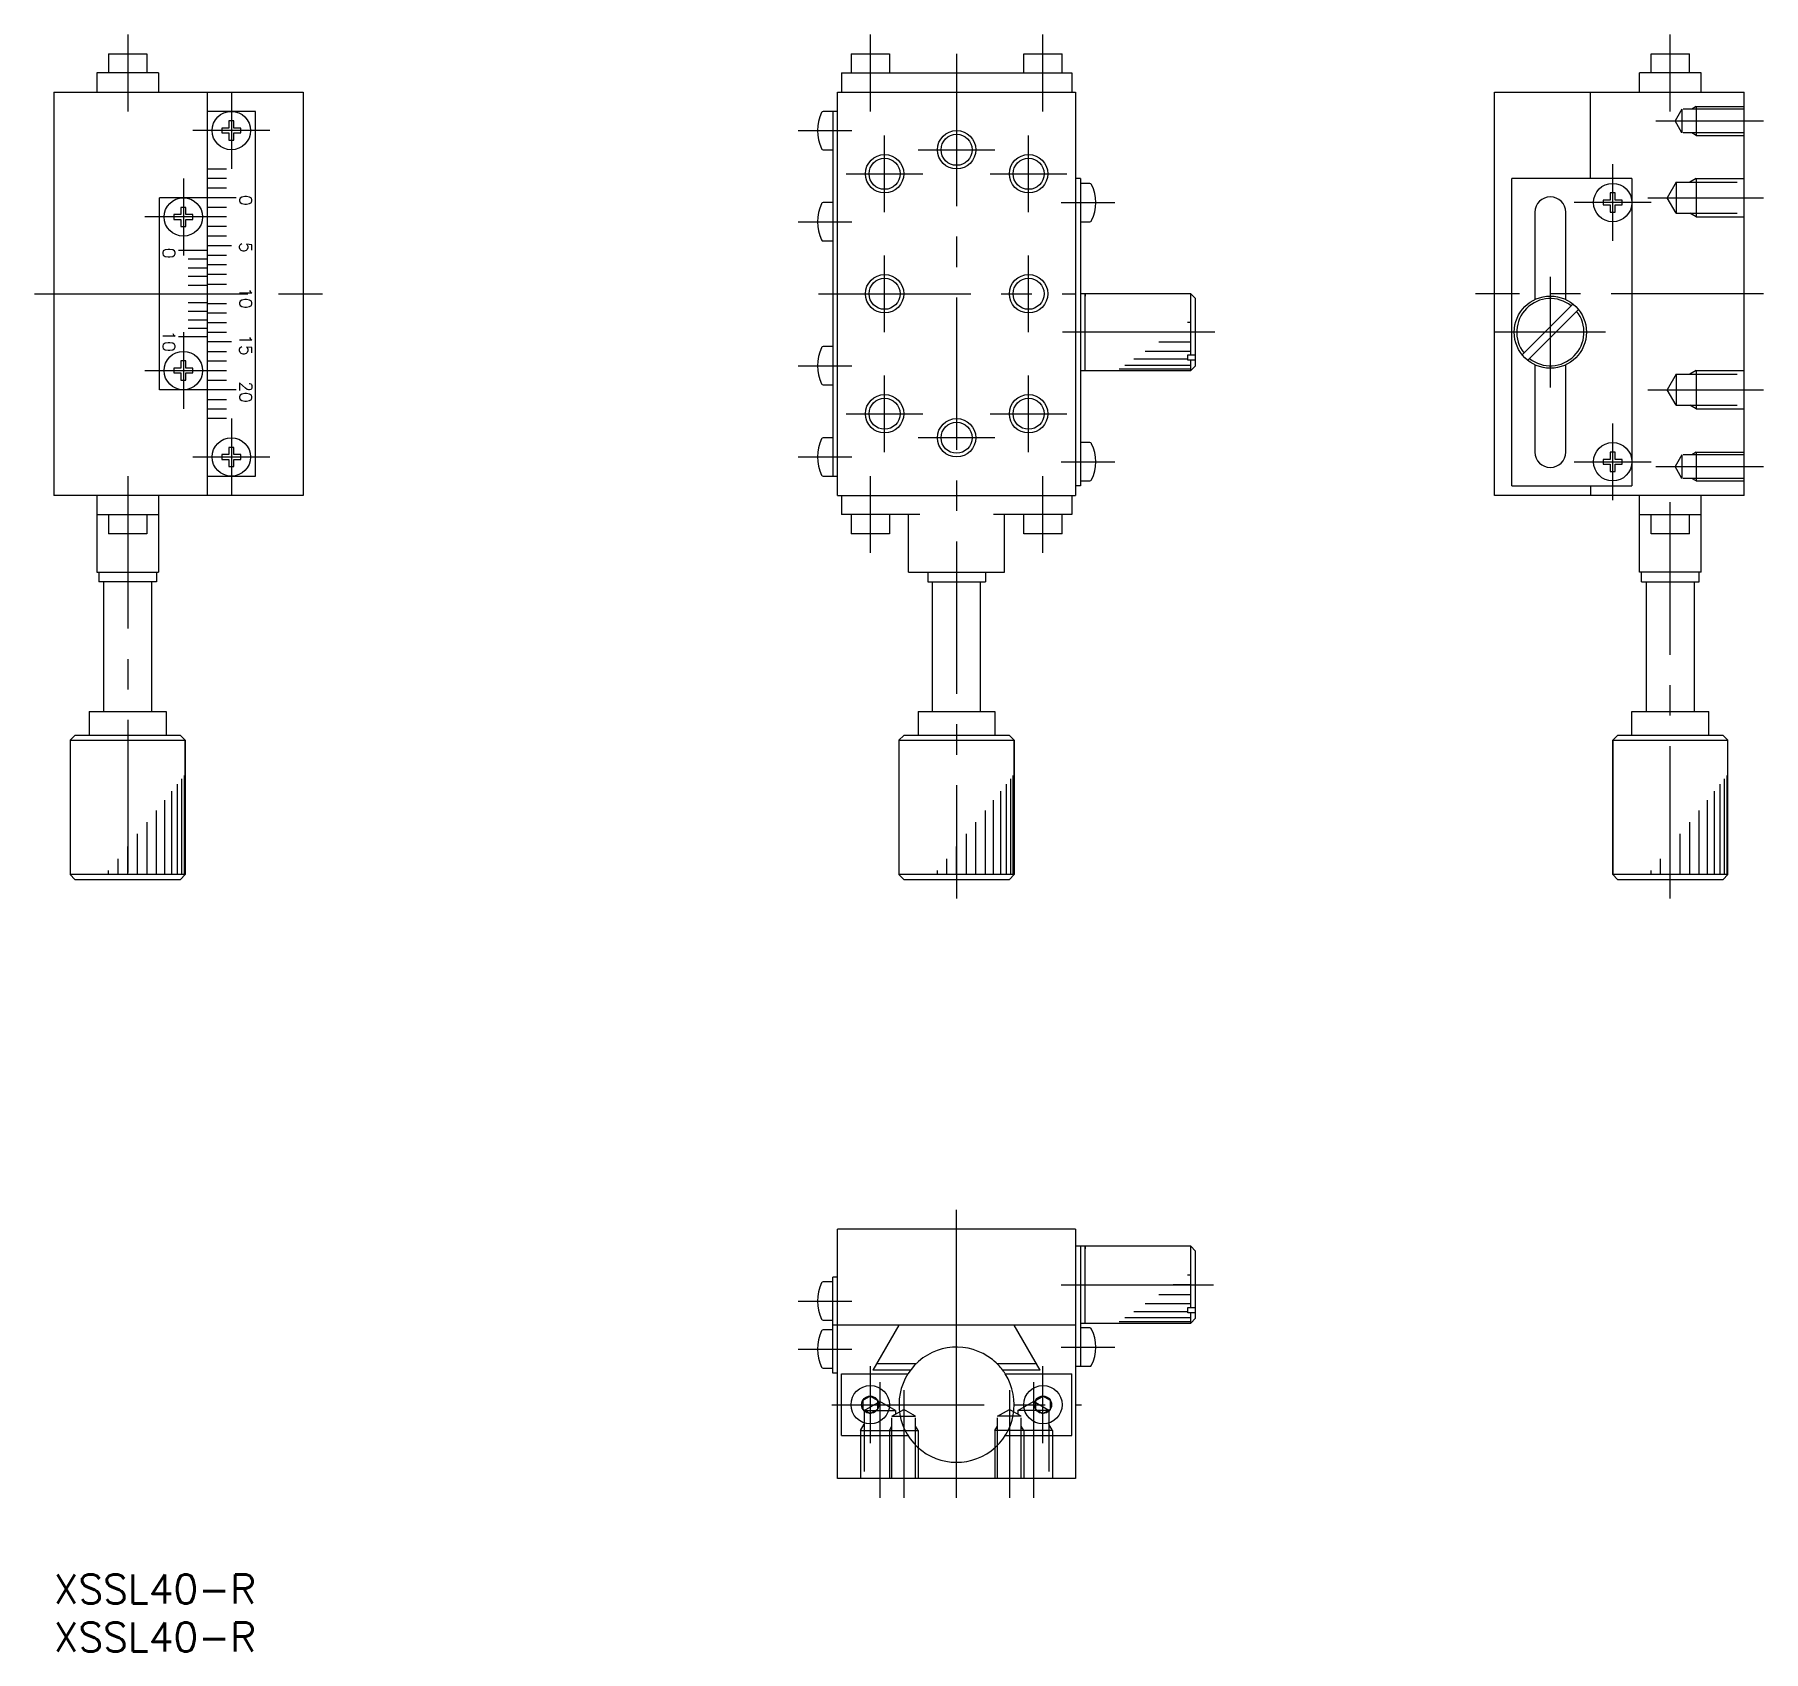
# Model space of a CAD drawing. Extents: x -2 to 178, y -8 to 160.
import ezdxf

# ---------------------------------------------------------------- set-up
doc = ezdxf.new("R2010")
doc.units = 0
doc.header["$LTSCALE"] = 0.5
doc.linetypes.add('CENTER', pattern=[50.8, 31.75, -6.35, 6.35, -6.35])
doc.linetypes.add('DASHED', pattern=[19.05, 12.7, -6.35])
for name, color, linetype in [('MSM_CENTER', 1, 'CENTER'), ('MSM_CONTINUOUS', 7, 'CONTINUOUS'), ('MSM_DASHED', 4, 'DASHED'), ('MSM_NARROW', 5, 'CONTINUOUS'), ('MSM_PART_NUMBER', 7, 'CONTINUOUS')]:
    doc.layers.add(name, color=color, linetype=linetype)
doc.styles.get("Standard").update_dxf_attribs({"font": 'txt.shx', "height": 3, "bigfont": 'bigfont.shx'})

# ---------------------------------------------------------------- blocks, each defined once
blk = doc.blocks.new('*U2')
at = {"layer": 'MSM_PART_NUMBER'}
blk.add_text('XSSL40-R', height=3, dxfattribs=at).set_placement((0, -3))
blk = doc.blocks.new('*U3')
at = {"layer": 'MSM_PART_NUMBER'}
blk.add_text('XSSL40-R', height=3, dxfattribs=at).set_placement((0, -8))

msp = doc.modelspace()

# ---------------------------------------------------------------- linework, layer by layer
at = {"layer": 'MSM_CENTER'}
for p, q in [((7.7, 160.43), (7.7, 152.43)), ((85.06, 160.43), (85.06, 152.43)), ((103.06, 152.43), (103.06, 160.43)), ((168.42, 152.43), (168.42, 160.43)), ((94.06, 158.43), (94.06, 70.43)), ((18.5, 154.43), (18.5, 146.43)), ((166.91, 151.43), (178.12, 151.43)), ((22.5, 150.43), (14.5, 150.43)), ((77.56, 150.43), (83.16, 150.43)), ((86.56, 141.93), (86.56, 149.93)), ((101.56, 141.93), (101.56, 149.93)), ((90.06, 148.43), (98.06, 148.43)), ((82.56, 145.93), (90.56, 145.93)), ((97.56, 145.93), (105.56, 145.93)), ((162.42, 138.93), (162.42, 146.93)), ((13.5, 145.43), (13.5, 137.43)), ((104.96, 142.93), (110.56, 142.93)), ((166.42, 142.93), (158.42, 142.93)), ((166.08, 143.43), (178.12, 143.43)), ((17.5, 141.43), (9.5, 141.43)), ((15.5, 141.43), (11.5, 141.43)), ((77.56, 140.93), (83.16, 140.93)), ((86.56, 129.43), (86.56, 137.43)), ((101.56, 129.43), (101.56, 137.43)), ((155.92, 123.67), (155.92, 135.19)), ((-2, 133.43), (28, 133.43)), ((79.66, 133.43), (106.46, 133.43)), ((178.12, 133.43), (148.12, 133.43)), ((13.5, 129.43), (13.5, 121.43)), ((120.96, 129.43), (104.96, 129.43)), ((161.68, 129.43), (150.16, 129.43)), ((9.5, 125.43), (17.5, 125.43)), ((77.56, 125.93), (83.16, 125.93)), ((86.56, 116.93), (86.56, 124.93)), ((101.56, 116.93), (101.56, 124.93)), ((166.08, 123.43), (178.12, 123.43)), ((82.56, 120.93), (90.56, 120.93)), ((97.56, 120.93), (105.56, 120.93)), ((18.5, 120.43), (18.5, 112.43)), ((162.42, 111.93), (162.42, 119.93)), ((98.06, 118.43), (90.06, 118.43)), ((14.5, 116.43), (22.5, 116.43)), ((77.56, 116.43), (83.16, 116.43)), ((104.96, 115.93), (110.56, 115.93)), ((158.42, 115.93), (166.42, 115.93)), ((166.91, 115.43), (178.12, 115.43)), ((7.7, 114.43), (7.7, 70.43)), ((85.06, 114.43), (85.06, 106.43)), ((103.06, 106.43), (103.06, 114.43)), ((168.42, 70.43), (168.42, 114.43)), ((94.06, 23.9), (94.06, 38)), ((104.96, 30.2), (120.96, 30.2)), ((77.56, 28.5), (83.16, 28.5)), ((77.56, 23.5), (83.16, 23.5)), ((94.06, 8), (94.06, 23.9)), ((104.96, 23.7), (110.56, 23.7)), ((85.06, 21.7), (85.06, 13.7)), ((103.06, 13.7), (103.06, 21.7)), ((86.06, 20.04), (86.06, 8)), ((102.06, 20.04), (102.06, 8)), ((88.56, 19.21), (88.56, 8)), ((99.56, 19.21), (99.56, 8)), ((81.06, 17.7), (107.06, 17.7))]:
    msp.add_line(p, q, dxfattribs=at)
at = {"layer": 'MSM_CONTINUOUS'}
for p, q in [((5.7, 158.43), (9.7, 158.43)), ((5.7, 158.43), (5.7, 156.43)), ((9.7, 158.43), (9.7, 156.43)), ((83.06, 158.43), (83.06, 156.43)), ((83.06, 158.43), (87.06, 158.43)), ((87.06, 158.43), (87.06, 156.43)), ((101.06, 158.43), (105.06, 158.43)), ((101.06, 156.43), (101.06, 158.43)), ((105.06, 156.43), (105.06, 158.43)), ((166.42, 156.43), (166.42, 158.43)), ((166.42, 158.43), (170.42, 158.43)), ((170.42, 156.43), (170.42, 158.43)), ((4.5, 156.43), (4.5, 154.43)), ((10.9, 156.43), (4.5, 156.43)), ((10.9, 156.43), (10.9, 154.43)), ((82.06, 156.43), (106.06, 156.43)), ((82.06, 156.43), (82.06, 154.43)), ((106.06, 156.43), (106.06, 154.43)), ((171.62, 156.43), (165.22, 156.43)), ((165.22, 154.43), (165.22, 156.43)), ((171.62, 154.43), (171.62, 156.43)), ((0, 154.43), (26, 154.43)), ((0, 154.43), (0, 112.43)), ((16, 112.43), (16, 154.43)), ((26, 154.43), (26, 112.43)), ((81.66, 112.43), (81.66, 154.43)), ((81.66, 154.43), (106.46, 154.43)), ((106.46, 154.43), (106.46, 112.43)), ((150.12, 112.43), (150.12, 154.43)), ((150.12, 154.43), (176.12, 154.43)), ((160.12, 145.43), (160.12, 154.43)), ((176.12, 112.43), (176.12, 154.43)), ((21, 152.43), (16, 152.43)), ((18.75, 151.43), (18.25, 151.43)), ((18.25, 151.43), (18.25, 150.68)), ((18.75, 150.68), (18.75, 151.43)), ((21, 114.43), (21, 152.43)), ((81.66, 152.43), (80.17, 152.43)), ((81.16, 152.43), (81.16, 114.43)), ((18.25, 150.68), (17.5, 150.68)), ((17.5, 150.68), (17.5, 150.18)), ((17.5, 150.18), (18.25, 150.18)), ((18.25, 150.18), (18.25, 149.43)), ((19.5, 150.68), (18.75, 150.68)), ((18.75, 149.43), (18.75, 150.18)), ((18.75, 150.18), (19.5, 150.18)), ((19.5, 150.18), (19.5, 150.68)), ((18.25, 149.43), (18.75, 149.43)), ((80.17, 148.43), (81.16, 148.43)), ((16, 146.43), (18, 146.43)), ((18, 145.43), (16, 145.43)), ((18, 144.43), (16, 144.43)), ((106.96, 145.43), (106.46, 145.43)), ((106.96, 145.43), (106.96, 113.43)), ((107.95, 144.93), (106.96, 144.93)), ((151.92, 113.43), (151.92, 145.43)), ((164.42, 145.43), (151.92, 145.43)), ((164.42, 145.43), (164.42, 113.43)), ((16, 143.43), (11, 143.43)), ((11, 123.43), (11, 143.43)), ((13.25, 142.43), (13.25, 141.68)), ((13.75, 142.43), (13.25, 142.43)), ((13.75, 141.68), (13.75, 142.43)), ((19, 143.43), (16, 143.43)), ((18, 142.43), (16, 142.43)), ((81.16, 142.93), (80.17, 142.93)), ((162.17, 143.18), (161.42, 143.18)), ((161.42, 143.18), (161.42, 142.68)), ((161.42, 142.68), (162.17, 142.68)), ((162.17, 143.93), (162.17, 143.18)), ((162.67, 143.93), (162.17, 143.93)), ((162.17, 142.68), (162.17, 141.93)), ((162.67, 143.18), (162.67, 143.93)), ((163.42, 143.18), (162.67, 143.18)), ((162.67, 142.68), (163.42, 142.68)), ((162.67, 141.93), (162.67, 142.68)), ((163.42, 142.68), (163.42, 143.18)), ((12.5, 141.68), (12.5, 141.18)), ((13.25, 141.68), (12.5, 141.68)), ((12.5, 141.18), (13.25, 141.18)), ((13.25, 141.18), (13.25, 140.43)), ((14.5, 141.68), (13.75, 141.68)), ((13.75, 141.18), (14.5, 141.18)), ((13.75, 140.43), (13.75, 141.18)), ((14.5, 141.18), (14.5, 141.68)), ((18, 141.43), (16, 141.43)), ((106.96, 140.93), (107.95, 140.93)), ((154.32, 141.93), (154.32, 132.83)), ((157.52, 132.83), (157.52, 141.93)), ((162.17, 141.93), (162.67, 141.93)), ((13.25, 140.43), (13.75, 140.43)), ((18, 140.43), (16, 140.43)), ((18, 139.43), (16, 139.43)), ((80.17, 138.93), (81.16, 138.93)), ((16, 137.93), (13, 137.93)), ((16, 137.03), (14, 137.03)), ((18.5, 138.43), (16, 138.43)), ((18, 137.43), (16, 137.43)), ((14, 136.13), (16, 136.13)), ((16, 135.23), (14, 135.23)), ((18, 136.43), (16, 136.43)), ((18, 135.43), (16, 135.43)), ((13.5, 133.43), (16, 133.43)), ((14, 134.33), (16, 134.33)), ((16, 134.43), (18, 134.43)), ((16, 133.43), (19, 133.43)), ((118.46, 133.43), (106.96, 133.43)), ((107.46, 133.43), (107.46, 133.18)), ((107.46, 125.43), (107.46, 133.43)), ((118.46, 133.43), (118.96, 132.93)), ((118.46, 127.07), (118.46, 133.43)), ((14, 132.53), (16, 132.53)), ((14, 131.63), (16, 131.63)), ((16, 132.43), (18, 132.43)), ((118.96, 125.93), (118.96, 132.93)), ((152.99, 127.07), (158.28, 132.36)), ((153.56, 126.5), (158.85, 131.79)), ((14, 130.73), (16, 130.73)), ((14, 129.83), (16, 129.83)), ((16, 131.43), (18, 131.43)), ((16, 130.43), (18, 130.43)), ((16, 128.93), (13, 128.93)), ((16, 129.43), (18, 129.43)), ((18.5, 128.43), (16, 128.43)), ((81.16, 127.93), (80.17, 127.93)), ((13.75, 126.43), (13.25, 126.43)), ((13.25, 126.43), (13.25, 125.68)), ((13.75, 125.68), (13.75, 126.43)), ((16, 127.43), (18, 127.43)), ((16, 126.43), (18, 126.43)), ((118.16, 126.5), (118.16, 127.07)), ((118.16, 127.07), (118.96, 127.07)), ((118.96, 126.5), (118.16, 126.5)), ((118.46, 125.43), (118.46, 126.5)), ((12.5, 125.68), (12.5, 125.18)), ((13.25, 125.68), (12.5, 125.68)), ((12.5, 125.18), (13.25, 125.18)), ((13.25, 125.18), (13.25, 124.43)), ((13.25, 124.43), (13.75, 124.43)), ((14.5, 125.68), (13.75, 125.68)), ((13.75, 125.18), (14.5, 125.18)), ((13.75, 124.43), (13.75, 125.18)), ((14.5, 125.18), (14.5, 125.68)), ((16, 125.43), (18, 125.43)), ((16, 124.43), (18, 124.43)), ((106.96, 125.43), (118.46, 125.43)), ((118.96, 125.93), (118.46, 125.43)), ((154.32, 126.03), (154.32, 116.93)), ((157.52, 116.93), (157.52, 126.03)), ((16, 123.43), (11, 123.43)), ((19, 123.43), (16, 123.43)), ((80.17, 123.93), (81.16, 123.93)), ((16, 122.43), (18, 122.43)), ((16, 121.43), (18, 121.43)), ((18, 120.43), (16, 120.43)), ((18.75, 117.43), (18.25, 117.43)), ((18.25, 117.43), (18.25, 116.68)), ((18.75, 116.68), (18.75, 117.43)), ((81.16, 118.43), (80.17, 118.43)), ((107.95, 117.93), (106.96, 117.93)), ((17.5, 116.68), (17.5, 116.18)), ((18.25, 116.68), (17.5, 116.68)), ((17.5, 116.18), (18.25, 116.18)), ((18.25, 116.18), (18.25, 115.43)), ((18.25, 115.43), (18.75, 115.43)), ((19.5, 116.68), (18.75, 116.68)), ((18.75, 116.18), (19.5, 116.18)), ((18.75, 115.43), (18.75, 116.18)), ((19.5, 116.18), (19.5, 116.68)), ((161.42, 116.18), (161.42, 115.68)), ((162.17, 116.18), (161.42, 116.18)), ((161.42, 115.68), (162.17, 115.68)), ((162.17, 116.93), (162.17, 116.18)), ((162.67, 116.93), (162.17, 116.93)), ((162.17, 115.68), (162.17, 114.93)), ((162.67, 116.18), (162.67, 116.93)), ((163.42, 116.18), (162.67, 116.18)), ((162.67, 114.93), (162.67, 115.68)), ((162.67, 115.68), (163.42, 115.68)), ((163.42, 115.68), (163.42, 116.18)), ((16, 114.43), (21, 114.43)), ((80.17, 114.43), (81.66, 114.43)), ((106.96, 113.93), (107.95, 113.93)), ((162.17, 114.93), (162.67, 114.93)), ((26, 112.43), (0, 112.43)), ((4.5, 112.43), (4.5, 104.43)), ((10.9, 112.43), (10.9, 104.43)), ((81.66, 112.43), (106.46, 112.43)), ((82.06, 112.43), (82.06, 110.43)), ((106.06, 112.43), (106.06, 110.43)), ((106.96, 113.43), (106.46, 113.43)), ((176.12, 112.43), (150.12, 112.43)), ((151.92, 113.43), (164.42, 113.43)), ((160.12, 113.43), (160.12, 112.43)), ((165.22, 104.43), (165.22, 112.43)), ((171.62, 104.43), (171.62, 112.43)), ((4.5, 110.43), (10.9, 110.43)), ((5.7, 110.43), (5.7, 108.43)), ((9.7, 110.43), (9.7, 108.43)), ((90.22, 110.43), (82.06, 110.43)), ((83.06, 110.43), (83.06, 108.43)), ((87.06, 110.43), (87.06, 108.43)), ((89.06, 104.43), (89.06, 110.43)), ((106.06, 110.43), (97.9, 110.43)), ((99.06, 104.43), (99.06, 110.43)), ((101.06, 108.43), (101.06, 110.43)), ((105.06, 108.43), (105.06, 110.43)), ((165.22, 110.43), (171.62, 110.43)), ((166.42, 108.43), (166.42, 110.43)), ((170.42, 108.43), (170.42, 110.43)), ((9.7, 108.43), (5.7, 108.43)), ((87.06, 108.43), (83.06, 108.43)), ((105.06, 108.43), (101.06, 108.43)), ((170.42, 108.43), (166.42, 108.43)), ((4.5, 104.43), (10.9, 104.43)), ((4.7, 104.43), (4.7, 103.43)), ((10.7, 103.43), (4.7, 103.43)), ((5.2, 89.93), (5.2, 103.43)), ((10.2, 89.93), (10.2, 103.43)), ((10.7, 104.43), (10.7, 103.43)), ((89.06, 104.43), (99.06, 104.43)), ((91.06, 104.43), (91.06, 103.43)), ((91.06, 103.43), (97.06, 103.43)), ((91.56, 89.93), (91.56, 103.43)), ((96.56, 89.93), (96.56, 103.43)), ((97.06, 104.43), (97.06, 103.43)), ((171.62, 104.43), (165.22, 104.43)), ((165.42, 103.43), (165.42, 104.43)), ((165.42, 103.43), (171.42, 103.43)), ((165.92, 103.43), (165.92, 89.93)), ((170.92, 103.43), (170.92, 89.93)), ((171.42, 103.43), (171.42, 104.43)), ((3.7, 89.93), (3.7, 87.43)), ((3.7, 89.93), (11.7, 89.93)), ((11.7, 89.93), (11.7, 87.43)), ((11.7, 89.93), (11.7, 87.43)), ((90.06, 89.93), (90.06, 87.43)), ((90.06, 89.93), (98.06, 89.93)), ((98.06, 89.93), (98.06, 87.43)), ((98.06, 89.93), (98.06, 87.43)), ((164.42, 87.43), (164.42, 89.93)), ((164.42, 87.43), (164.42, 89.93)), ((164.42, 89.93), (172.42, 89.93)), ((172.42, 87.43), (172.42, 89.93)), ((1.7, 86.93), (2.2, 87.43)), ((1.7, 86.93), (1.7, 72.93)), ((1.7, 86.93), (13.7, 86.93)), ((13.2, 87.43), (2.2, 87.43)), ((13.2, 87.43), (13.7, 86.93)), ((13.7, 86.93), (13.7, 72.93)), ((13.7, 72.93), (13.7, 86.93)), ((88.06, 86.93), (88.56, 87.43)), ((88.06, 86.93), (88.06, 72.93)), ((88.06, 86.93), (100.06, 86.93)), ((99.56, 87.43), (88.56, 87.43)), ((99.56, 87.43), (100.06, 86.93)), ((100.06, 72.93), (100.06, 86.93)), ((100.06, 86.93), (100.06, 72.93)), ((162.42, 86.93), (162.92, 87.43)), ((162.42, 86.93), (162.42, 72.93)), ((162.42, 72.93), (162.42, 86.93)), ((162.42, 86.93), (174.42, 86.93)), ((173.92, 87.43), (162.92, 87.43)), ((173.92, 87.43), (174.42, 86.93)), ((174.42, 72.93), (174.42, 86.93)), ((2.2, 72.43), (1.7, 72.93)), ((13.7, 72.93), (1.7, 72.93)), ((2.2, 72.43), (13.2, 72.43)), ((13.2, 72.43), (13.7, 72.93)), ((88.56, 72.43), (88.06, 72.93)), ((100.06, 72.93), (88.06, 72.93)), ((88.56, 72.43), (99.56, 72.43)), ((99.56, 72.43), (100.06, 72.93)), ((162.42, 72.93), (162.92, 72.43)), ((174.42, 72.93), (162.42, 72.93)), ((162.92, 72.43), (173.92, 72.43)), ((174.42, 72.93), (173.92, 72.43)), ((81.66, 10), (81.66, 36)), ((94.06, 36), (81.66, 36)), ((106.46, 36), (94.06, 36)), ((106.46, 36), (106.46, 10)), ((106.96, 34.2), (106.46, 34.2)), ((106.96, 34.2), (106.96, 21.7)), ((107.46, 34.2), (106.96, 34.2)), ((107.46, 26.2), (107.46, 34.2)), ((118.46, 34.2), (107.46, 34.2)), ((107.46, 34.2), (107.46, 33.95)), ((118.46, 27.84), (118.46, 34.2)), ((118.46, 34.2), (118.96, 33.7)), ((118.96, 26.7), (118.96, 33.7)), ((81.16, 21), (81.16, 31)), ((81.66, 31), (81.16, 31)), ((81.16, 30.5), (80.17, 30.5)), ((118.16, 27.84), (118.96, 27.84)), ((118.16, 27.27), (118.16, 27.84)), ((118.96, 27.27), (118.16, 27.27)), ((118.46, 26.2), (118.46, 27.27)), ((80.17, 26.5), (81.16, 26.5)), ((81.16, 25.5), (80.17, 25.5)), ((106.46, 26), (81.16, 26)), ((88.06, 26), (85.35, 21.3)), ((102.77, 21.3), (100.06, 26)), ((106.96, 26.2), (118.46, 26.2)), ((107.95, 25.7), (106.96, 25.7)), ((118.96, 26.7), (118.46, 26.2)), ((85.75, 22), (89.88, 22)), ((98.24, 22), (102.37, 22)), ((102.54, 21.7), (102.37, 22)), ((102.54, 21.7), (102.37, 22)), ((106.46, 21.7), (106.96, 21.7)), ((106.96, 21.7), (107.95, 21.7)), ((80.17, 21.5), (81.16, 21.5)), ((81.66, 21), (81.16, 21)), ((81.66, 21), (81.66, 21.3)), ((82.06, 14.5), (82.06, 20.9)), ((82.06, 20.9), (85.23, 20.9)), ((85.23, 20.9), (88.98, 20.9)), ((89.26, 21.3), (85.35, 21.3)), ((102.77, 21.3), (98.86, 21.3)), ((99.14, 20.9), (102.54, 20.9)), ((102.54, 20.9), (102.89, 20.9)), ((102.89, 20.9), (106.06, 20.9)), ((106.06, 14.5), (106.06, 20.9)), ((85.06, 18.6), (84.28, 18.15)), ((84.28, 18.15), (84.28, 17.25)), ((85.06, 18.6), (85.84, 18.15)), ((85.84, 17.25), (85.84, 18.15)), ((102.28, 18.15), (103.06, 18.6)), ((102.28, 18.15), (102.28, 17.25)), ((103.84, 18.15), (103.06, 18.6)), ((103.84, 17.25), (103.84, 18.15)), ((84.28, 17.25), (85.06, 16.8)), ((85.06, 16.8), (85.84, 17.25)), ((102.28, 17.25), (103.06, 16.8)), ((103.06, 16.8), (103.84, 17.25)), ((82.06, 14.5), (88.98, 14.5)), ((99.14, 14.5), (106.06, 14.5)), ((106.46, 10), (81.66, 10))]:
    msp.add_line(p, q, dxfattribs=at)
for centre, radius in [((18.5, 150.43), 2), ((94.06, 148.43), 1.62), ((86.56, 145.93), 1.62), ((101.56, 145.93), 1.62), ((162.42, 142.93), 2), ((13.5, 141.43), 2), ((86.56, 133.43), 1.62), ((101.56, 133.43), 1.62), ((155.92, 129.43), 3.76), ((13.5, 125.43), 2), ((86.56, 120.93), 1.62), ((101.56, 120.93), 1.62), ((94.06, 118.43), 1.62), ((18.5, 116.43), 2), ((162.42, 115.93), 2), ((85.06, 17.7), 2), ((85.06, 17.7), 0.9), ((103.06, 17.7), 2), ((103.06, 17.7), 0.9)]:
    msp.add_circle(centre, radius, dxfattribs=at)
for centre, radius, start, end in [((83.92, 150.43), 4.35, 154.3284, 205.6716), ((80.17, 152.23), 0.2, 90, 154.3284), ((80.17, 148.63), 0.2, 205.6716, 270), ((107.95, 144.73), 0.2, 25.6716, 90), ((104.21, 142.93), 4.35, 334.3284, 25.6716), ((83.92, 140.93), 4.35, 154.3284, 205.6716), ((80.17, 142.73), 0.2, 90, 154.3284), ((155.92, 141.93), 1.6, 0, 180), ((107.95, 141.13), 0.2, 270, 334.3284), ((80.17, 139.13), 0.2, 205.6716, 270), ((155.92, 129.43), 3.5, 51.5624, 218.4376), ((155.92, 129.43), 3.5, 231.5624, 38.4376), ((80.17, 127.73), 0.2, 90, 154.3284), ((83.92, 125.93), 4.35, 154.3284, 205.6716), ((80.17, 124.13), 0.2, 205.6716, 270), ((83.92, 116.43), 4.35, 154.3284, 205.6716), ((80.17, 118.23), 0.2, 90, 154.3284), ((107.95, 117.73), 0.2, 25.6716, 90), ((104.21, 115.93), 4.35, 334.3284, 25.6716), ((155.92, 116.93), 1.6, 180, 0), ((80.17, 114.63), 0.2, 205.6716, 270), ((107.95, 114.13), 0.2, 270, 334.3284), ((83.92, 28.5), 4.35, 154.3284, 205.6716), ((80.17, 30.3), 0.2, 90, 154.3284), ((83.92, 23.5), 4.35, 154.3284, 205.6716), ((80.17, 26.7), 0.2, 205.6716, 270), ((80.17, 25.3), 0.2, 90, 154.3284), ((107.95, 25.5), 0.2, 25.6716, 90), ((104.21, 23.7), 4.35, 334.3284, 25.6716), ((94.06, 17.7), 6, 51.5668, 32.231), ((94.06, 17.7), 6, 41.8103, 51.5668), ((94.06, 17.7), 6, 35.6853, 41.8103), ((107.95, 21.9), 0.2, 270, 334.3284), ((80.17, 21.7), 0.2, 205.6716, 270), ((94.06, 17.7), 6, 32.231, 35.6853)]:
    msp.add_arc(centre, radius, start, end, dxfattribs=at)
at = {"layer": 'MSM_DASHED'}
for p, q in [((169.62, 152.66), (168.91, 151.43)), ((169.62, 150.2), (168.91, 151.43)), ((176.12, 152.66), (169.62, 152.66)), ((169.62, 152.66), (169.62, 150.2)), ((171.12, 152.93), (170.65, 152.66)), ((171.12, 152.93), (176.12, 152.93)), ((171.12, 152.93), (171.12, 149.93)), ((176.12, 150.2), (169.62, 150.2)), ((171.12, 149.93), (170.65, 150.2)), ((171.12, 149.93), (176.12, 149.93)), ((169.02, 145.05), (168.08, 143.43)), ((169.02, 145.05), (176.12, 145.05)), ((169.02, 145.05), (169.02, 141.81)), ((171.12, 145.43), (170.46, 145.05)), ((171.12, 145.43), (176.12, 145.43)), ((171.12, 145.43), (171.12, 141.43)), ((169.02, 141.81), (168.08, 143.43)), ((169.02, 141.81), (176.12, 141.81)), ((171.12, 141.43), (170.46, 141.81)), ((171.12, 141.43), (176.12, 141.43)), ((169.02, 125.05), (168.08, 123.43)), ((169.02, 125.05), (176.12, 125.05)), ((169.02, 125.05), (169.02, 121.81)), ((171.12, 125.43), (170.46, 125.05)), ((171.12, 125.43), (176.12, 125.43)), ((171.12, 125.43), (171.12, 121.43)), ((169.02, 121.81), (168.08, 123.43)), ((169.02, 121.81), (176.12, 121.81)), ((171.12, 121.43), (170.46, 121.81)), ((171.12, 121.43), (176.12, 121.43)), ((169.62, 116.66), (168.91, 115.43)), ((169.62, 114.2), (168.91, 115.43)), ((176.12, 116.66), (169.62, 116.66)), ((169.62, 116.66), (169.62, 114.2)), ((171.12, 116.93), (170.65, 116.66)), ((171.12, 116.93), (176.12, 116.93)), ((171.12, 116.93), (171.12, 113.93)), ((176.12, 114.2), (169.62, 114.2)), ((171.12, 113.93), (170.65, 114.2)), ((171.12, 113.93), (176.12, 113.93)), ((84.44, 17.1), (86.06, 18.04)), ((87.68, 17.1), (86.06, 18.04)), ((100.44, 17.1), (102.06, 18.04)), ((103.68, 17.1), (102.06, 18.04)), ((84.44, 17.1), (84.44, 10)), ((84.44, 17.1), (87.68, 17.1)), ((87.33, 16.5), (88.56, 17.21)), ((87.33, 16.5), (89.79, 16.5)), ((87.33, 10), (87.33, 16.5)), ((87.68, 17.1), (87.68, 16.7)), ((89.79, 16.5), (88.56, 17.21)), ((89.79, 10), (89.79, 16.5)), ((98.33, 16.5), (99.56, 17.21)), ((98.33, 10), (98.33, 16.5)), ((100.79, 16.5), (98.33, 16.5)), ((100.79, 16.5), (99.56, 17.21)), ((103.68, 17.1), (100.44, 17.1)), ((100.44, 17.1), (100.44, 16.7)), ((100.79, 10), (100.79, 16.5)), ((103.68, 17.1), (103.68, 10)), ((84.06, 15), (84.44, 15.66)), ((84.06, 15), (90.06, 15)), ((84.06, 15), (84.06, 10)), ((87.06, 15), (87.33, 15.47)), ((87.06, 15), (87.06, 10)), ((90.06, 15), (89.79, 15.47)), ((90.06, 15), (90.06, 10)), ((98.06, 15), (98.33, 15.47)), ((98.06, 15), (98.06, 10)), ((104.06, 15), (98.06, 15)), ((101.06, 15), (100.79, 15.47)), ((101.06, 15), (101.06, 10)), ((104.06, 15), (103.68, 15.66)), ((104.06, 15), (104.06, 10))]:
    msp.add_line(p, q, dxfattribs=at)
at = {"layer": 'MSM_NARROW'}
for p, q in [((118.13, 130.47), (118.46, 130.47)), ((118.46, 128.39), (115.12, 128.39)), ((118.46, 129.43), (116.62, 129.43)), ((118.16, 126.6), (112.51, 126.6)), ((118.46, 127.43), (113.71, 127.43)), ((118.46, 125.57), (111, 125.57)), ((118.46, 125.97), (111.58, 125.97)), ((13.34, 72.93), (13.34, 82.91)), ((13.61, 72.93), (13.61, 83.25)), ((99.7, 72.93), (99.7, 82.91)), ((99.97, 72.93), (99.97, 83.25)), ((174.06, 72.93), (174.06, 82.91)), ((174.33, 72.93), (174.33, 83.25)), ((12.3, 72.93), (12.3, 81.61)), ((12.9, 72.93), (12.9, 82.36)), ((98.66, 72.93), (98.66, 81.61)), ((99.26, 72.93), (99.26, 82.36)), ((173.02, 72.93), (173.02, 81.61)), ((173.62, 72.93), (173.62, 82.36)), ((10.7, 72.93), (10.7, 79.61)), ((11.56, 72.93), (11.56, 80.68)), ((97.06, 72.93), (97.06, 79.61)), ((97.92, 72.93), (97.92, 80.68)), ((171.42, 72.93), (171.42, 79.61)), ((172.28, 72.93), (172.28, 80.68)), ((9.72, 72.93), (9.72, 78.39)), ((96.08, 72.93), (96.08, 78.39)), ((170.44, 72.93), (170.44, 78.39)), ((7.7, 72.93), (7.7, 75.86)), ((8.74, 72.93), (8.74, 77.17)), ((94.06, 72.93), (94.06, 75.86)), ((95.1, 72.93), (95.1, 77.17)), ((168.42, 72.93), (168.42, 75.86)), ((169.46, 72.93), (169.46, 77.17)), ((6.66, 74.56), (6.66, 72.93)), ((93.02, 74.56), (93.02, 72.93)), ((167.38, 74.56), (167.38, 72.93)), ((5.68, 73.34), (5.68, 72.93)), ((92.04, 73.34), (92.04, 72.93)), ((166.4, 73.34), (166.4, 72.93)), ((118.13, 31.24), (118.46, 31.24)), ((118.46, 29.16), (115.12, 29.16)), ((118.46, 30.2), (116.62, 30.2)), ((118.16, 27.37), (112.51, 27.37)), ((118.46, 28.2), (113.71, 28.2)), ((118.46, 26.34), (111, 26.34)), ((118.46, 26.74), (111.58, 26.74))]:
    msp.add_line(p, q, dxfattribs=at)
for centre in [(94.06, 148.43), (86.56, 145.93), (101.56, 145.93), (86.56, 133.43), (101.56, 133.43), (86.56, 120.93), (101.56, 120.93), (94.06, 118.43)]:
    msp.add_circle(centre, 2, dxfattribs=at)

# ---------------------------------------------------------------- block references
at = {"layer": 'MSM_CONTINUOUS'}
for name in ['*U2', '*U3']:
    msp.add_blockref(name, (0, 0), dxfattribs=at)

# ---------------------------------------------------------------- texts
for s, p in [('0', (19.35, 143.72)), ('0', (11.35, 138.22)), ('5', (19.35, 138.82)), ('10', (19.35, 134.11)), ('10', (11.35, 129.61)), ('15', (19.35, 129.21)), ('20', (19.35, 124.31))]:
    msp.add_text(s, height=1.3, rotation=270, dxfattribs=at).set_placement(p)

doc.saveas('drawing.dxf')
